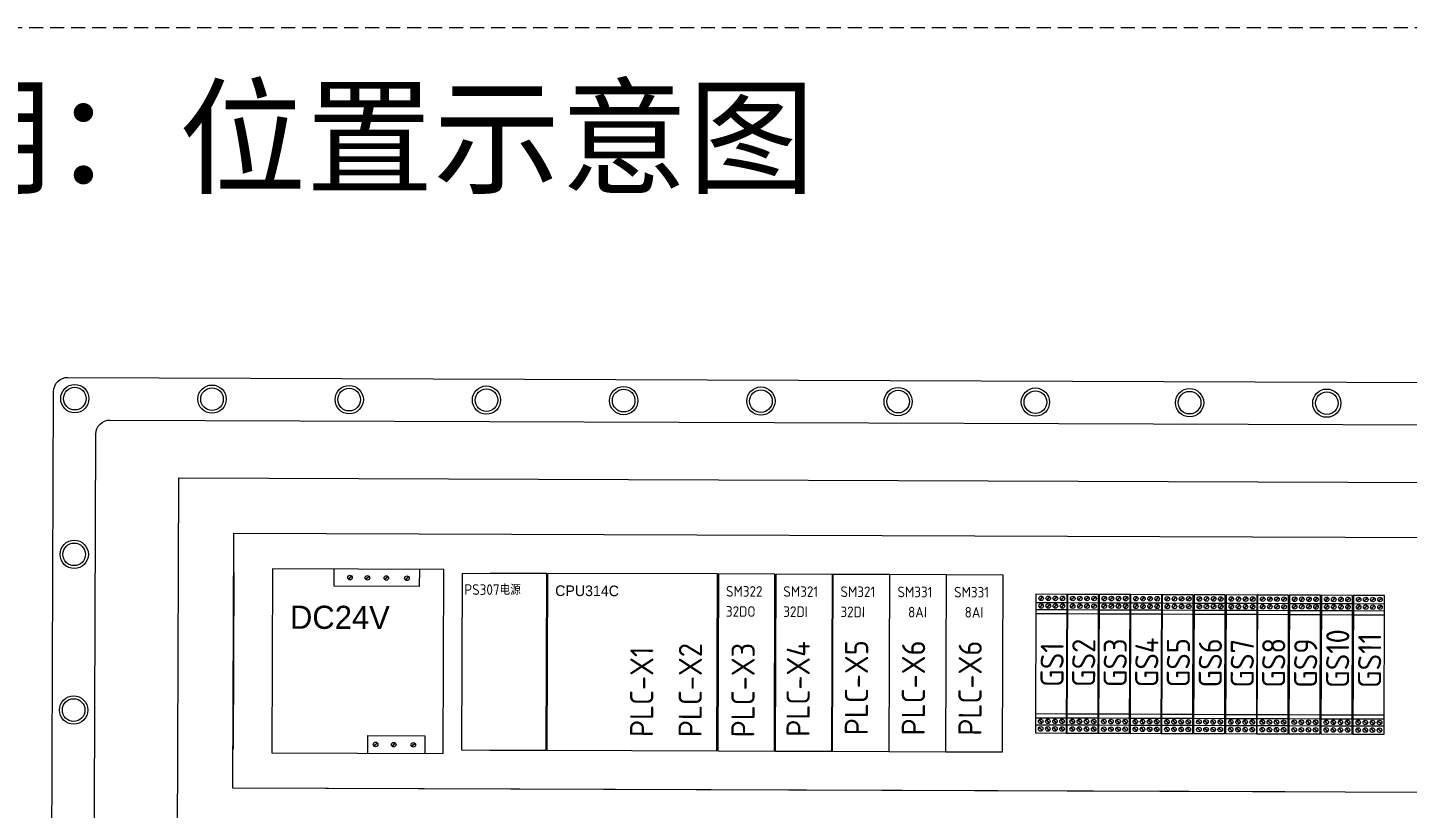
# Model space of a CAD drawing. Header units: millimetres. Extents: x 32721 to 103787, y 57624 to 127312.
# Drawn here: x 42836.8 to 43329.8, y 65384.5 to 65663.3 of the extents above; entities that cross this region are included whole.
import ezdxf

# ---------------------------------------------------------------- set-up
doc = ezdxf.new("R2010")
doc.units = ezdxf.units.MM
doc.header["$LTSCALE"] = 10
doc.linetypes.add('DASHED', pattern=[0.75, 0.5, -0.25])
doc.layers.get('0').update_dxf_attribs({"lineweight": 18})
doc.layers.add('1轮廓实线层', color=7, linetype='Continuous', lineweight=18)
doc.layers.add('6文字层', color=3, linetype='Continuous', lineweight=18)
doc.styles.add('FS', font='')
doc.styles.get("Standard").update_dxf_attribs({"font": 'isocp.shx', "width": 0.707, "bigfont": 'hztxt.shx'})
doc.styles.add('样式 1', font='SIMYOU.TTF', dxfattribs={"width": 0.75})
doc.styles.get('FS').set_extended_font_data('宋体')

msp = doc.modelspace()

# ---------------------------------------------------------------- linework, layer by layer
at = {"layer": '1轮廓实线层'}
for p, q in [((42851.21, 65538.42), (43548.67, 65535.9)), ((42866.31, 65523.2), (43533.45, 65520.79)), ((42889.69, 65169.7), (42890.89, 65502.52)), ((42890.89, 65502.52), (43508.72, 65500.29)), ((42910.21, 65391.77), (42910.54, 65482.75)), ((42910.54, 65482.75), (43488.93, 65480.66)), ((42910.48, 65468.84), (42910.25, 65405.67)), ((42910.48, 65468.84), (42910.25, 65405.67)), ((42924.34, 65470.06), (42924.1, 65404.35)), ((42985.49, 65469.84), (42924.34, 65470.06)), ((42951.4, 65466.39), (42952.56, 65467.55)), ((42951.5, 65466.29), (42952.66, 65467.44)), ((42957.61, 65466.31), (42958.78, 65467.47)), ((42957.72, 65466.21), (42958.88, 65467.37)), ((42964.38, 65466.24), (42965.54, 65467.4)), ((42964.48, 65466.14), (42965.64, 65467.29)), ((42971.72, 65466.16), (42972.88, 65467.32)), ((42971.82, 65466.06), (42972.98, 65467.22)), ((42985.25, 65404.13), (42985.49, 65469.84)), ((42992.04, 65468.55), (42991.81, 65405.37)), ((42992.04, 65468.55), (43022.37, 65468.44)), ((43022.37, 65468.44), (43002.15, 65468.51)), ((43022.14, 65405.26), (43022.37, 65468.44)), ((43022.61, 65468.44), (43022.38, 65405.26)), ((43083.26, 65468.22), (43022.61, 65468.44)), ((43083.03, 65405.04), (43083.26, 65468.22)), ((43083.64, 65468.22), (43083.41, 65405.04)), ((43103.85, 65468.14), (43083.64, 65468.22)), ((43103.62, 65404.97), (43103.85, 65468.14)), ((43104.13, 65468.14), (43103.9, 65404.97)), ((43124.34, 65468.07), (43104.13, 65468.14)), ((43124.11, 65404.89), (43124.34, 65468.07)), ((43124.53, 65468.07), (43124.3, 65404.89)), ((43144.75, 65468), (43124.53, 65468.07)), ((43144.75, 65468), (43144.52, 65404.82)), ((43144.66, 65404.82), (43144.89, 65468)), ((43165.11, 65467.92), (43144.89, 65468)), ((43164.88, 65404.75), (43165.11, 65467.92)), ((43164.88, 65404.75), (43165.11, 65467.92)), ((43185.32, 65467.85), (43165.11, 65467.92)), ((43185.1, 65404.67), (43185.32, 65467.85)), ((42960.54, 65406.83), (42961.71, 65407.98)), ((42924.1, 65404.35), (42985.25, 65404.13)), ((42960.64, 65406.73), (42961.81, 65407.88)), ((42967, 65406.75), (42968.17, 65407.91)), ((42967.11, 65406.65), (42968.27, 65407.81)), ((42974.02, 65406.68), (42975.18, 65407.83)), ((42974.12, 65406.57), (42975.28, 65407.73)), ((42991.81, 65405.37), (43022.14, 65405.26)), ((43001.92, 65405.34), (43022.14, 65405.26)), ((43022.38, 65405.26), (43083.03, 65405.04)), ((43083.41, 65405.04), (43103.62, 65404.97)), ((43103.9, 65404.97), (43124.11, 65404.89)), ((43124.3, 65404.89), (43144.52, 65404.82)), ((43144.66, 65404.82), (43164.88, 65404.75)), ((43164.88, 65404.75), (43185.1, 65404.67)), ((43285.94, 65390.41), (42910.2, 65391.77)), ((43488.6, 65389.68), (42910.21, 65391.77))]:
    msp.add_line(p, q, dxfattribs=at)
at = {"layer": '1轮廓实线层', "lineweight": 13}
for p, q in [((43197.07, 65460.99), (43196.89, 65411.46)), ((43197.06, 65458.04), (43208.18, 65458)), ((43208.19, 65460.94), (43197.07, 65460.99)), ((43198.3, 65456.28), (43199.47, 65457.44)), ((43198.31, 65459), (43199.48, 65460.16)), ((43198.4, 65456.18), (43199.57, 65457.34)), ((43198.41, 65458.9), (43199.58, 65460.05)), ((43200.85, 65456.27), (43202.01, 65457.43)), ((43200.86, 65458.99), (43202.02, 65460.15)), ((43200.95, 65456.17), (43202.12, 65457.33)), ((43200.96, 65458.89), (43202.13, 65460.04)), ((43203.39, 65456.27), (43204.56, 65457.42)), ((43203.4, 65458.98), (43204.57, 65460.14)), ((43203.5, 65456.16), (43204.66, 65457.32)), ((43203.51, 65458.88), (43204.67, 65460.03)), ((43205.94, 65456.26), (43207.11, 65457.41)), ((43205.95, 65458.97), (43207.12, 65460.13)), ((43206.04, 65456.15), (43207.21, 65457.31)), ((43206.05, 65458.87), (43207.22, 65460.03)), ((43208.01, 65411.41), (43208.19, 65460.94)), ((43208.34, 65460.94), (43208.16, 65411.41)), ((43208.33, 65458), (43219.45, 65457.96)), ((43219.46, 65460.9), (43208.34, 65460.94)), ((43209.57, 65456.24), (43210.74, 65457.4)), ((43209.58, 65458.96), (43210.75, 65460.11)), ((43209.68, 65456.14), (43210.84, 65457.3)), ((43209.69, 65458.85), (43210.85, 65460.01)), ((43212.12, 65456.23), (43213.29, 65457.39)), ((43212.13, 65458.95), (43213.3, 65460.11)), ((43212.22, 65456.13), (43213.39, 65457.29)), ((43212.23, 65458.85), (43213.4, 65460)), ((43214.67, 65456.22), (43215.83, 65457.38)), ((43214.68, 65458.94), (43215.84, 65460.1)), ((43214.77, 65456.12), (43215.93, 65457.28)), ((43214.78, 65458.84), (43215.94, 65459.99)), ((43217.21, 65456.22), (43218.38, 65457.37)), ((43217.22, 65458.93), (43218.39, 65460.09)), ((43217.31, 65456.11), (43218.48, 65457.27)), ((43217.32, 65458.83), (43218.49, 65459.98)), ((43219.28, 65411.37), (43219.46, 65460.9)), ((43219.61, 65460.9), (43219.43, 65411.37)), ((43219.6, 65457.96), (43230.72, 65457.92)), ((43230.73, 65460.86), (43219.61, 65460.9)), ((43220.85, 65456.2), (43222.01, 65457.36)), ((43220.86, 65458.92), (43222.02, 65460.07)), ((43220.95, 65456.1), (43222.11, 65457.26)), ((43220.96, 65458.81), (43222.12, 65459.97)), ((43223.39, 65456.19), (43224.56, 65457.35)), ((43223.4, 65458.91), (43224.57, 65460.06)), ((43223.49, 65456.09), (43224.66, 65457.25)), ((43223.5, 65458.81), (43224.67, 65459.96)), ((43225.94, 65456.18), (43227.1, 65457.34)), ((43225.95, 65458.9), (43227.11, 65460.06)), ((43226.05, 65458.8), (43227.21, 65459.95)), ((43228.48, 65456.18), (43229.65, 65457.33)), ((43228.49, 65458.89), (43229.66, 65460.05)), ((43228.59, 65458.79), (43229.76, 65459.94)), ((43230.55, 65411.33), (43230.73, 65460.86)), ((43230.88, 65460.86), (43230.71, 65411.33)), ((43230.87, 65457.92), (43241.99, 65457.88)), ((43242, 65460.82), (43230.88, 65460.86)), ((43232.12, 65456.16), (43233.28, 65457.32)), ((43232.13, 65458.88), (43233.29, 65460.03)), ((43232.23, 65458.77), (43233.39, 65459.93)), ((43234.66, 65456.15), (43235.83, 65457.31)), ((43234.67, 65458.87), (43235.84, 65460.02)), ((43234.77, 65458.76), (43235.94, 65459.92)), ((43237.21, 65456.14), (43238.38, 65457.3)), ((43237.22, 65458.86), (43238.39, 65460.01)), ((43237.32, 65458.76), (43238.49, 65459.91)), ((43239.76, 65456.13), (43240.92, 65457.29)), ((43239.77, 65458.85), (43240.93, 65460.01)), ((43239.87, 65458.75), (43241.03, 65459.9)), ((43241.82, 65411.29), (43242, 65460.82)), ((43242.16, 65460.82), (43241.98, 65411.29)), ((43242.15, 65457.88), (43253.26, 65457.84)), ((43253.28, 65460.78), (43242.16, 65460.82)), ((43243.39, 65456.12), (43244.56, 65457.28)), ((43243.4, 65458.84), (43244.57, 65459.99)), ((43243.5, 65458.73), (43244.67, 65459.89)), ((43245.94, 65456.11), (43247.1, 65457.27)), ((43245.95, 65458.83), (43247.11, 65459.98)), ((43246.05, 65458.72), (43247.21, 65459.88)), ((43248.48, 65456.1), (43249.65, 65457.26)), ((43248.49, 65458.82), (43249.66, 65459.97)), ((43248.59, 65458.71), (43249.76, 65459.87)), ((43251.03, 65456.09), (43252.19, 65457.25)), ((43251.04, 65458.81), (43252.2, 65459.96)), ((43251.14, 65458.71), (43252.3, 65459.86)), ((43253.1, 65411.25), (43253.28, 65460.78)), ((43253.58, 65460.78), (43253.4, 65411.25)), ((43253.57, 65457.84), (43264.69, 65457.8)), ((43264.7, 65460.74), (43253.58, 65460.78)), ((43254.82, 65458.79), (43255.99, 65459.95)), ((43254.93, 65458.69), (43256.09, 65459.85)), ((43257.37, 65458.78), (43258.54, 65459.94)), ((43257.47, 65458.68), (43258.64, 65459.84)), ((43259.92, 65458.78), (43261.08, 65459.93)), ((43260.02, 65458.67), (43261.18, 65459.83)), ((43262.46, 65458.77), (43263.63, 65459.92)), ((43262.56, 65458.66), (43263.73, 65459.82)), ((43264.52, 65411.21), (43264.7, 65460.74)), ((43265.01, 65460.74), (43264.83, 65411.21)), ((43264.99, 65457.8), (43276.11, 65457.76)), ((43276.12, 65460.7), (43265.01, 65460.74)), ((43266.25, 65458.75), (43267.41, 65459.91)), ((43266.35, 65458.65), (43267.52, 65459.81)), ((43268.79, 65458.74), (43269.96, 65459.9)), ((43268.9, 65458.64), (43270.06, 65459.8)), ((43271.34, 65458.73), (43272.51, 65459.89)), ((43271.44, 65458.63), (43272.61, 65459.79)), ((43273.89, 65458.73), (43275.05, 65459.88)), ((43273.99, 65458.62), (43275.15, 65459.78)), ((43275.95, 65411.17), (43276.12, 65460.7)), ((43276.21, 65460.7), (43276.03, 65411.17)), ((43276.2, 65457.76), (43287.32, 65457.72)), ((43287.33, 65460.66), (43276.21, 65460.7)), ((43277.46, 65458.71), (43278.62, 65459.87)), ((43277.56, 65458.61), (43278.72, 65459.77)), ((43280, 65458.7), (43281.17, 65459.86)), ((43280.1, 65458.6), (43281.27, 65459.76)), ((43282.55, 65458.69), (43283.71, 65459.85)), ((43282.65, 65458.59), (43283.82, 65459.75)), ((43285.09, 65458.68), (43286.26, 65459.84)), ((43285.2, 65458.58), (43286.36, 65459.74)), ((43287.15, 65411.13), (43287.33, 65460.66)), ((43287.64, 65460.66), (43287.46, 65411.13)), ((43287.63, 65457.72), (43298.75, 65457.68)), ((43298.76, 65460.62), (43287.64, 65460.66)), ((43288.88, 65458.67), (43290.05, 65459.83)), ((43288.98, 65458.57), (43290.15, 65459.73)), ((43291.43, 65458.66), (43292.59, 65459.82)), ((43291.53, 65458.56), (43292.69, 65459.72)), ((43293.97, 65458.65), (43295.14, 65459.81)), ((43294.07, 65458.55), (43295.24, 65459.71)), ((43296.52, 65458.64), (43297.68, 65459.8)), ((43296.62, 65458.54), (43297.79, 65459.7)), ((43298.58, 65411.09), (43298.76, 65460.62)), ((43299.06, 65460.62), (43298.88, 65411.09)), ((43299.05, 65457.68), (43310.17, 65457.64)), ((43310.18, 65460.58), (43299.06, 65460.62)), ((43300.31, 65458.63), (43301.47, 65459.79)), ((43300.41, 65458.53), (43301.57, 65459.68)), ((43302.85, 65458.62), (43304.02, 65459.78)), ((43302.95, 65458.52), (43304.12, 65459.68)), ((43305.4, 65458.61), (43306.56, 65459.77)), ((43305.5, 65458.51), (43306.66, 65459.67)), ((43307.94, 65458.6), (43309.11, 65459.76)), ((43308.04, 65458.5), (43309.21, 65459.66)), ((43310, 65411.05), (43310.18, 65460.58)), ((43310.49, 65460.58), (43310.31, 65411.05)), ((43310.48, 65457.64), (43321.6, 65457.59)), ((43321.61, 65460.54), (43310.49, 65460.58)), ((43311.73, 65458.59), (43312.9, 65459.75)), ((43311.83, 65458.49), (43313, 65459.64)), ((43314.28, 65458.58), (43315.44, 65459.74)), ((43314.38, 65458.48), (43315.54, 65459.63)), ((43316.82, 65458.57), (43317.99, 65459.73)), ((43316.92, 65458.47), (43318.09, 65459.63)), ((43319.37, 65458.56), (43320.53, 65459.72)), ((43319.47, 65458.46), (43320.64, 65459.62)), ((43321.43, 65411.01), (43321.61, 65460.54)), ((43197.04, 65454.09), (43208.16, 65454.05)), ((43197.05, 65455.54), (43208.17, 65455.5)), ((43208.32, 65455.5), (43219.44, 65455.46)), ((43208.32, 65454.05), (43219.44, 65454.01)), ((43219.59, 65455.46), (43230.71, 65455.42)), ((43219.59, 65454.01), (43230.71, 65453.97)), ((43226.04, 65456.08), (43227.2, 65457.24)), ((43228.59, 65456.07), (43229.75, 65457.23)), ((43230.86, 65455.42), (43241.98, 65455.38)), ((43230.86, 65453.97), (43241.98, 65453.93)), ((43232.22, 65456.06), (43233.39, 65457.22)), ((43234.77, 65456.05), (43235.93, 65457.21)), ((43237.31, 65456.04), (43238.48, 65457.2)), ((43239.86, 65456.03), (43241.02, 65457.19)), ((43242.13, 65453.93), (43253.25, 65453.89)), ((43242.14, 65455.38), (43253.26, 65455.34)), ((43243.49, 65456.02), (43244.66, 65457.18)), ((43246.04, 65456.01), (43247.2, 65457.17)), ((43248.58, 65456), (43249.75, 65457.16)), ((43251.13, 65455.99), (43252.29, 65457.15)), ((43253.56, 65455.34), (43264.68, 65455.3)), ((43253.56, 65453.89), (43264.68, 65453.85)), ((43254.81, 65456.08), (43255.98, 65457.24)), ((43254.92, 65455.98), (43256.08, 65457.14)), ((43257.36, 65456.07), (43258.53, 65457.23)), ((43257.46, 65455.97), (43258.63, 65457.13)), ((43259.91, 65456.06), (43261.07, 65457.22)), ((43260.01, 65455.96), (43261.17, 65457.12)), ((43262.45, 65456.05), (43263.62, 65457.21)), ((43262.55, 65455.95), (43263.72, 65457.11)), ((43264.98, 65453.85), (43276.1, 65453.81)), ((43264.99, 65455.3), (43276.1, 65455.26)), ((43266.24, 65456.04), (43267.4, 65457.2)), ((43266.34, 65455.94), (43267.51, 65457.09)), ((43268.78, 65456.03), (43269.95, 65457.19)), ((43268.89, 65455.93), (43270.05, 65457.08)), ((43271.33, 65456.02), (43272.5, 65457.18)), ((43271.43, 65455.92), (43272.6, 65457.08)), ((43273.88, 65456.01), (43275.04, 65457.17)), ((43273.98, 65455.91), (43275.14, 65457.07)), ((43276.19, 65455.26), (43287.31, 65455.22)), ((43276.19, 65453.81), (43287.31, 65453.77)), ((43277.45, 65456), (43278.61, 65457.16)), ((43277.55, 65455.9), (43278.71, 65457.05)), ((43279.99, 65455.99), (43281.16, 65457.15)), ((43280.09, 65455.89), (43281.26, 65457.04)), ((43282.54, 65455.98), (43283.7, 65457.14)), ((43282.64, 65455.88), (43283.81, 65457.04)), ((43285.08, 65455.97), (43286.25, 65457.13)), ((43285.19, 65455.87), (43286.35, 65457.03)), ((43287.61, 65453.76), (43298.73, 65453.72)), ((43287.62, 65455.22), (43298.74, 65455.18)), ((43288.87, 65455.96), (43290.04, 65457.11)), ((43288.97, 65455.85), (43290.14, 65457.01)), ((43291.42, 65455.95), (43292.58, 65457.11)), ((43291.52, 65455.85), (43292.68, 65457)), ((43293.96, 65455.94), (43295.13, 65457.1)), ((43294.06, 65455.84), (43295.23, 65456.99)), ((43296.51, 65455.93), (43297.67, 65457.09)), ((43296.61, 65455.83), (43297.78, 65456.98)), ((43299.04, 65455.18), (43310.16, 65455.14)), ((43299.04, 65453.72), (43310.16, 65453.68)), ((43300.3, 65455.92), (43301.46, 65457.07)), ((43300.4, 65455.81), (43301.56, 65456.97)), ((43302.84, 65455.91), (43304.01, 65457.06)), ((43302.94, 65455.8), (43304.11, 65456.96)), ((43305.39, 65455.9), (43306.55, 65457.05)), ((43305.49, 65455.8), (43306.65, 65456.95)), ((43307.93, 65455.89), (43309.1, 65457.05)), ((43308.03, 65455.79), (43309.2, 65456.94)), ((43310.46, 65453.68), (43321.58, 65453.64)), ((43310.47, 65455.13), (43321.59, 65455.09)), ((43311.72, 65455.87), (43312.89, 65457.03)), ((43311.82, 65455.77), (43312.99, 65456.93)), ((43314.27, 65455.87), (43315.43, 65457.02)), ((43314.37, 65455.76), (43315.53, 65456.92)), ((43316.81, 65455.86), (43317.98, 65457.01)), ((43316.91, 65455.75), (43318.08, 65456.91)), ((43319.36, 65455.85), (43320.52, 65457)), ((43319.46, 65455.74), (43320.63, 65456.9)), ((43196.92, 65418.35), (43208.03, 65418.31)), ((43208.19, 65418.31), (43219.31, 65418.27)), ((43219.46, 65418.27), (43230.58, 65418.23)), ((43230.73, 65418.23), (43241.85, 65418.19)), ((43242, 65418.19), (43253.12, 65418.15)), ((43253.43, 65418.14), (43264.55, 65418.1)), ((43264.85, 65418.1), (43275.97, 65418.06)), ((43276.06, 65418.06), (43287.18, 65418.02)), ((43287.48, 65418.02), (43298.6, 65417.98)), ((43298.91, 65417.98), (43310.03, 65417.94)), ((43310.33, 65417.94), (43321.45, 65417.9)), ((43196.9, 65414.4), (43208.02, 65414.36)), ((43196.91, 65416.9), (43208.03, 65416.86)), ((43198.15, 65413.43), (43199.31, 65412.27)), ((43198.16, 65416.15), (43199.31, 65414.98)), ((43198.25, 65413.53), (43199.41, 65412.37)), ((43198.26, 65416.25), (43199.42, 65415.08)), ((43200.69, 65413.42), (43201.85, 65412.26)), ((43200.7, 65416.14), (43201.86, 65414.97)), ((43200.8, 65413.53), (43201.95, 65412.36)), ((43200.81, 65416.24), (43201.96, 65415.07)), ((43203.24, 65413.41), (43204.4, 65412.25)), ((43203.25, 65416.13), (43204.41, 65414.96)), ((43203.34, 65413.52), (43204.5, 65412.35)), ((43203.35, 65416.23), (43204.51, 65415.06)), ((43205.79, 65413.41), (43206.94, 65412.24)), ((43205.8, 65416.12), (43206.95, 65414.95)), ((43205.89, 65413.51), (43207.04, 65412.34)), ((43205.9, 65416.22), (43207.05, 65415.06)), ((43208.17, 65414.35), (43219.29, 65414.31)), ((43208.18, 65416.86), (43219.3, 65416.82)), ((43209.42, 65413.39), (43210.58, 65412.23)), ((43209.43, 65416.11), (43210.59, 65414.94)), ((43209.52, 65413.49), (43210.68, 65412.33)), ((43209.53, 65416.21), (43210.69, 65415.04)), ((43211.97, 65413.38), (43213.12, 65412.22)), ((43211.98, 65416.1), (43213.13, 65414.93)), ((43212.07, 65413.48), (43213.22, 65412.32)), ((43212.08, 65416.2), (43213.23, 65415.03)), ((43214.51, 65413.37), (43215.67, 65412.21)), ((43214.52, 65416.09), (43215.68, 65414.92)), ((43214.61, 65413.48), (43215.77, 65412.31)), ((43214.62, 65416.19), (43215.78, 65415.02)), ((43217.06, 65413.37), (43218.21, 65412.2)), ((43217.07, 65416.08), (43218.22, 65414.91)), ((43217.16, 65413.47), (43218.32, 65412.3)), ((43217.17, 65416.18), (43218.33, 65415.01)), ((43219.44, 65414.31), (43230.56, 65414.27)), ((43219.45, 65416.81), (43230.57, 65416.77)), ((43220.69, 65413.35), (43221.85, 65412.19)), ((43220.7, 65416.07), (43221.86, 65414.9)), ((43220.79, 65413.45), (43221.95, 65412.29)), ((43220.8, 65416.17), (43221.96, 65415)), ((43223.24, 65413.34), (43224.39, 65412.18)), ((43223.25, 65416.06), (43224.4, 65414.89)), ((43223.34, 65413.44), (43224.5, 65412.28)), ((43223.35, 65416.16), (43224.51, 65414.99)), ((43225.78, 65413.33), (43226.94, 65412.17)), ((43225.79, 65416.05), (43226.95, 65414.88)), ((43225.89, 65413.44), (43227.04, 65412.27)), ((43225.9, 65416.15), (43227.05, 65414.98)), ((43228.33, 65413.32), (43229.49, 65412.16)), ((43228.34, 65416.04), (43229.5, 65414.87)), ((43228.43, 65413.43), (43229.59, 65412.26)), ((43228.44, 65416.14), (43229.6, 65414.97)), ((43230.72, 65414.27), (43241.84, 65414.23)), ((43230.73, 65416.77), (43241.84, 65416.73)), ((43231.96, 65413.31), (43233.12, 65412.15)), ((43231.97, 65416.03), (43233.13, 65414.86)), ((43232.07, 65413.41), (43233.22, 65412.25)), ((43232.08, 65416.13), (43233.23, 65414.96)), ((43234.51, 65413.3), (43235.67, 65412.14)), ((43234.52, 65416.02), (43235.68, 65414.85)), ((43234.61, 65413.4), (43235.77, 65412.24)), ((43234.62, 65416.12), (43235.78, 65414.95)), ((43237.05, 65413.29), (43238.21, 65412.13)), ((43237.06, 65416.01), (43238.22, 65414.84)), ((43237.16, 65413.39), (43238.31, 65412.23)), ((43237.17, 65416.11), (43238.32, 65414.94)), ((43239.6, 65413.28), (43240.76, 65412.12)), ((43239.61, 65416), (43240.77, 65414.83)), ((43239.7, 65413.39), (43240.86, 65412.22)), ((43239.71, 65416.1), (43240.87, 65414.93)), ((43241.99, 65414.23), (43253.11, 65414.19)), ((43242, 65416.73), (43253.12, 65416.69)), ((43243.23, 65413.27), (43244.39, 65412.1)), ((43243.24, 65415.98), (43244.4, 65414.82)), ((43243.34, 65413.37), (43244.49, 65412.21)), ((43243.35, 65416.09), (43244.5, 65414.92)), ((43245.78, 65413.26), (43246.94, 65412.1)), ((43245.79, 65415.98), (43246.95, 65414.81)), ((43245.88, 65413.36), (43247.04, 65412.2)), ((43245.89, 65416.08), (43247.05, 65414.91)), ((43248.33, 65413.25), (43249.48, 65412.09)), ((43248.34, 65415.97), (43249.49, 65414.8)), ((43248.43, 65413.35), (43249.59, 65412.19)), ((43248.44, 65416.07), (43249.6, 65414.9)), ((43250.87, 65413.24), (43252.03, 65412.08)), ((43250.88, 65415.96), (43252.04, 65414.79)), ((43250.97, 65413.34), (43252.13, 65412.18)), ((43250.98, 65416.06), (43252.14, 65414.89)), ((43253.41, 65414.19), (43264.53, 65414.15)), ((43253.42, 65416.69), (43264.54, 65416.65)), ((43254.66, 65413.23), (43255.82, 65412.06)), ((43254.67, 65415.94), (43255.83, 65414.78)), ((43254.76, 65413.33), (43255.92, 65412.17)), ((43254.77, 65416.04), (43255.93, 65414.88)), ((43257.21, 65413.22), (43258.36, 65412.05)), ((43257.22, 65415.93), (43258.37, 65414.77)), ((43257.31, 65413.32), (43258.46, 65412.16)), ((43257.32, 65416.04), (43258.47, 65414.87)), ((43259.75, 65413.21), (43260.91, 65412.05)), ((43259.76, 65415.92), (43260.92, 65414.76)), ((43259.85, 65413.31), (43261.01, 65412.15)), ((43259.86, 65416.03), (43261.02, 65414.86)), ((43262.3, 65413.2), (43263.45, 65412.04)), ((43262.31, 65415.92), (43263.46, 65414.75)), ((43262.4, 65413.3), (43263.56, 65412.14)), ((43262.41, 65416.02), (43263.57, 65414.85)), ((43264.84, 65414.15), (43275.96, 65414.11)), ((43264.85, 65416.65), (43275.97, 65416.61)), ((43266.08, 65413.19), (43267.24, 65412.02)), ((43266.09, 65415.9), (43267.25, 65414.74)), ((43266.19, 65413.29), (43267.34, 65412.12)), ((43266.2, 65416), (43267.35, 65414.84)), ((43268.63, 65413.18), (43269.79, 65412.01)), ((43268.64, 65415.89), (43269.8, 65414.73)), ((43268.73, 65413.28), (43269.89, 65412.11)), ((43268.74, 65415.99), (43269.9, 65414.83)), ((43271.18, 65413.17), (43272.33, 65412)), ((43271.19, 65415.88), (43272.34, 65414.72)), ((43271.28, 65413.27), (43272.44, 65412.11)), ((43271.29, 65415.99), (43272.45, 65414.82)), ((43273.72, 65413.16), (43274.88, 65411.99)), ((43273.73, 65415.87), (43274.89, 65414.71)), ((43273.82, 65413.26), (43274.98, 65412.1)), ((43273.83, 65415.98), (43274.99, 65414.81)), ((43276.05, 65416.61), (43287.17, 65416.57)), ((43276.05, 65414.11), (43287.16, 65414.07)), ((43277.29, 65413.15), (43278.45, 65411.98)), ((43277.3, 65415.86), (43278.46, 65414.7)), ((43277.39, 65413.25), (43278.55, 65412.08)), ((43277.4, 65415.96), (43278.56, 65414.8)), ((43279.84, 65413.14), (43281, 65411.97)), ((43279.85, 65415.85), (43281, 65414.69)), ((43279.94, 65413.24), (43281.1, 65412.07)), ((43279.95, 65415.95), (43281.11, 65414.79)), ((43282.38, 65413.13), (43283.54, 65411.96)), ((43282.39, 65415.84), (43283.55, 65414.68)), ((43282.49, 65413.23), (43283.64, 65412.06)), ((43282.5, 65415.94), (43283.65, 65414.78)), ((43284.93, 65413.12), (43286.09, 65411.95)), ((43284.94, 65415.83), (43286.1, 65414.67)), ((43285.03, 65413.22), (43286.19, 65412.06)), ((43285.04, 65415.94), (43286.2, 65414.77)), ((43287.47, 65414.07), (43298.59, 65414.03)), ((43287.48, 65416.57), (43298.6, 65416.53)), ((43288.72, 65413.11), (43289.87, 65411.94)), ((43288.73, 65415.82), (43289.88, 65414.65)), ((43288.82, 65413.21), (43289.98, 65412.04)), ((43288.83, 65415.92), (43289.99, 65414.76)), ((43291.26, 65413.1), (43292.42, 65411.93)), ((43291.27, 65415.81), (43292.43, 65414.65)), ((43291.36, 65413.2), (43292.52, 65412.03)), ((43291.37, 65415.91), (43292.53, 65414.75)), ((43293.81, 65413.09), (43294.97, 65411.92)), ((43293.82, 65415.8), (43294.98, 65414.64)), ((43293.91, 65413.19), (43295.07, 65412.02)), ((43293.92, 65415.9), (43295.08, 65414.74)), ((43296.35, 65413.08), (43297.51, 65411.91)), ((43296.36, 65415.79), (43297.52, 65414.63)), ((43296.46, 65413.18), (43297.61, 65412.01)), ((43296.47, 65415.89), (43297.62, 65414.73)), ((43298.89, 65414.03), (43310.01, 65413.99)), ((43298.9, 65416.53), (43310.02, 65416.49)), ((43300.14, 65413.07), (43301.3, 65411.9)), ((43300.15, 65415.78), (43301.31, 65414.61)), ((43300.24, 65413.17), (43301.4, 65412)), ((43300.25, 65415.88), (43301.41, 65414.71)), ((43302.69, 65413.06), (43303.84, 65411.89)), ((43302.7, 65415.77), (43303.85, 65414.6)), ((43302.79, 65413.16), (43303.95, 65411.99)), ((43302.8, 65415.87), (43303.96, 65414.71)), ((43305.23, 65413.05), (43306.39, 65411.88)), ((43305.24, 65415.76), (43306.4, 65414.59)), ((43305.34, 65415.86), (43306.5, 65414.7)), ((43305.34, 65413.15), (43306.49, 65411.98)), ((43307.78, 65413.04), (43308.94, 65411.87)), ((43307.79, 65415.75), (43308.95, 65414.59)), ((43307.88, 65413.14), (43309.04, 65411.97)), ((43307.89, 65415.85), (43309.05, 65414.69)), ((43310.32, 65413.99), (43321.44, 65413.95)), ((43310.33, 65416.49), (43321.45, 65416.45)), ((43311.57, 65413.02), (43312.72, 65411.86)), ((43311.58, 65415.74), (43312.73, 65414.57)), ((43311.67, 65413.13), (43312.83, 65411.96)), ((43311.68, 65415.84), (43312.84, 65414.67)), ((43314.11, 65413.01), (43315.27, 65411.85)), ((43314.12, 65415.73), (43315.28, 65414.56)), ((43314.21, 65413.12), (43315.37, 65411.95)), ((43314.22, 65415.83), (43315.38, 65414.66)), ((43316.66, 65413.01), (43317.81, 65411.84)), ((43316.67, 65415.72), (43317.82, 65414.55)), ((43316.76, 65413.11), (43317.92, 65411.94)), ((43316.77, 65415.82), (43317.93, 65414.66)), ((43319.2, 65413), (43320.36, 65411.83)), ((43319.21, 65415.71), (43320.37, 65414.54)), ((43319.31, 65413.1), (43320.46, 65411.93)), ((43319.32, 65415.81), (43320.47, 65414.65)), ((43196.89, 65411.46), (43208.01, 65411.41)), ((43208.16, 65411.41), (43219.28, 65411.37)), ((43219.43, 65411.37), (43230.55, 65411.33)), ((43230.71, 65411.33), (43241.82, 65411.29)), ((43241.98, 65411.29), (43253.1, 65411.25)), ((43253.4, 65411.25), (43264.52, 65411.21)), ((43264.83, 65411.21), (43275.95, 65411.17)), ((43276.03, 65411.17), (43287.15, 65411.13)), ((43287.46, 65411.13), (43298.58, 65411.09)), ((43298.88, 65411.09), (43310, 65411.05)), ((43310.31, 65411.05), (43321.43, 65411.01))]:
    msp.add_line(p, q, dxfattribs=at)
at = {"layer": '1轮廓实线层', "linetype": 'DASHED'}
msp.add_lwpolyline([(42709.92, 65663.32), (43645.86, 65663.32), (43645.86, 64797.17), (42709.92, 64797.17)], close=True, dxfattribs=at)
at = {"layer": '1轮廓实线层'}
for points in [[(43547.21, 65131.57), (42849.75, 65134.09, -0.414214), (42844.71, 65139.16), (42846.13, 65533.38, -0.414214), (42851.21, 65538.42)], [(42864.96, 65149.2, -0.414214), (42859.93, 65154.27), (42861.24, 65518.17, -0.414214), (42866.31, 65523.2)]]:
    msp.add_lwpolyline(points, format="xyb", dxfattribs=at)
for points in [[(42976.81, 65469.87), (42976.79, 65463.79), (42946.32, 65463.9), (42946.34, 65469.98)], [(42958.4, 65404.23), (42958.43, 65410.5), (42978.78, 65410.43), (42978.76, 65404.16)]]:
    msp.add_lwpolyline(points, dxfattribs=at)
for centre, radius in [((42853.71, 65530.83), 5.05), ((42853.71, 65530.83), 4.04), ((42902.73, 65530.65), 5.05), ((42902.73, 65530.65), 4.04), ((42951.75, 65530.47), 5.05), ((42951.75, 65530.47), 4.04), ((43000.78, 65530.3), 5.05), ((43000.78, 65530.3), 4.04), ((43049.8, 65530.12), 5.05), ((43049.8, 65530.12), 4.04), ((43098.83, 65529.94), 5.05), ((43098.83, 65529.94), 4.04), ((43147.85, 65529.77), 5.05), ((43147.85, 65529.77), 4.04), ((43196.88, 65529.59), 5.05), ((43196.88, 65529.59), 4.04), ((43251.97, 65529.39), 5.05), ((43251.97, 65529.39), 4.04), ((43300.99, 65529.21), 5.05), ((43300.99, 65529.21), 4.04), ((42853.5, 65475.23), 5.05), ((42853.5, 65475.23), 4.04), ((42952.03, 65466.92), 0.821), ((42958.25, 65466.84), 0.821), ((42965.01, 65466.77), 0.821), ((42972.35, 65466.69), 0.821), ((42853.3, 65419.64), 5.05), ((42853.3, 65419.64), 4.04), ((42961.17, 65407.36), 0.821), ((42967.64, 65407.28), 0.821), ((42974.65, 65407.2), 0.821)]:
    msp.add_circle(centre, radius, dxfattribs=at)
at = {"layer": '1轮廓实线层', "lineweight": 13}
for centre in [(43198.94, 65456.81), (43198.95, 65459.53), (43201.48, 65456.8), (43201.49, 65459.52), (43204.03, 65456.79), (43204.04, 65459.51), (43206.57, 65456.78), (43206.58, 65459.5), (43210.21, 65456.77), (43210.22, 65459.48), (43212.75, 65456.76), (43212.76, 65459.48), (43215.3, 65456.75), (43215.31, 65459.47), (43217.85, 65456.74), (43217.86, 65459.46), (43221.48, 65456.73), (43221.49, 65459.44), (43224.03, 65456.72), (43224.04, 65459.44), (43226.57, 65456.71), (43226.58, 65459.43), (43229.12, 65456.7), (43229.13, 65459.42), (43232.75, 65456.69), (43232.76, 65459.4), (43235.3, 65456.68), (43235.31, 65459.39), (43237.84, 65456.67), (43237.85, 65459.39), (43240.39, 65456.66), (43240.4, 65459.38), (43244.02, 65456.65), (43244.03, 65459.36), (43246.57, 65456.64), (43246.58, 65459.35), (43249.11, 65456.63), (43249.12, 65459.34), (43251.66, 65456.62), (43251.67, 65459.34), (43255.45, 65456.61), (43255.46, 65459.32), (43257.99, 65456.6), (43258, 65459.31), (43260.54, 65456.59), (43260.55, 65459.3), (43263.09, 65456.58), (43263.1, 65459.29), (43266.87, 65456.57), (43266.88, 65459.28), (43269.42, 65456.56), (43269.43, 65459.27), (43271.96, 65456.55), (43271.97, 65459.26), (43274.51, 65456.54), (43274.52, 65459.25), (43278.08, 65456.53), (43278.09, 65459.24), (43280.63, 65456.52), (43280.64, 65459.23), (43283.17, 65456.51), (43283.18, 65459.22), (43285.72, 65456.5), (43285.73, 65459.21), (43289.5, 65456.48), (43289.51, 65459.2), (43292.05, 65456.48), (43292.06, 65459.19), (43294.61, 65459.18), (43294.6, 65456.47), (43297.14, 65456.46), (43297.15, 65459.17), (43300.93, 65456.44), (43300.94, 65459.16), (43303.48, 65456.43), (43303.48, 65459.15), (43306.03, 65459.14), (43308.58, 65459.13), (43312.36, 65459.12), (43314.91, 65459.11), (43317.46, 65459.1), (43320, 65459.09), (43306.02, 65456.43), (43308.57, 65456.42), (43312.35, 65456.4), (43314.9, 65456.39), (43317.45, 65456.38), (43319.99, 65456.37), (43198.78, 65412.9), (43198.79, 65415.61), (43201.32, 65412.89), (43201.33, 65415.61), (43203.87, 65412.88), (43203.88, 65415.6), (43206.41, 65412.87), (43206.42, 65415.59), (43210.05, 65412.86), (43210.06, 65415.57), (43212.59, 65412.85), (43212.6, 65415.56), (43215.14, 65412.84), (43215.15, 65415.56), (43217.69, 65412.83), (43217.7, 65415.55), (43221.32, 65412.82), (43221.33, 65415.53), (43223.87, 65412.81), (43223.88, 65415.52), (43226.41, 65412.8), (43226.42, 65415.52), (43228.96, 65412.79), (43228.97, 65415.51), (43232.59, 65412.78), (43232.6, 65415.49), (43235.14, 65412.77), (43235.15, 65415.48), (43237.68, 65412.76), (43237.69, 65415.47), (43240.23, 65412.75), (43240.24, 65415.47), (43243.86, 65412.74), (43243.87, 65415.45), (43246.41, 65412.73), (43246.42, 65415.44), (43248.96, 65412.72), (43248.97, 65415.43), (43251.5, 65412.71), (43251.51, 65415.42), (43255.29, 65412.7), (43255.3, 65415.41), (43257.83, 65412.69), (43257.84, 65415.4), (43260.38, 65412.68), (43260.39, 65415.39), (43262.93, 65412.67), (43262.94, 65415.38), (43266.71, 65412.66), (43266.72, 65415.37), (43269.26, 65412.65), (43269.27, 65415.36), (43271.81, 65412.64), (43271.82, 65415.35), (43274.35, 65412.63), (43274.36, 65415.34), (43277.92, 65412.62), (43277.93, 65415.33), (43280.47, 65412.61), (43280.48, 65415.32), (43283.01, 65412.6), (43283.02, 65415.31), (43285.56, 65412.59), (43285.57, 65415.3), (43289.35, 65412.57), (43289.36, 65415.29), (43291.89, 65412.56), (43291.9, 65415.28), (43294.44, 65412.56), (43294.45, 65415.27), (43296.98, 65412.55), (43296.99, 65415.26), (43300.77, 65412.53), (43300.78, 65415.25), (43303.32, 65412.52), (43303.33, 65415.24), (43305.86, 65412.51), (43305.87, 65415.23), (43308.41, 65412.51), (43308.42, 65415.22), (43312.2, 65412.49), (43312.21, 65415.21), (43314.74, 65412.48), (43314.75, 65415.2), (43317.29, 65412.47), (43317.3, 65415.19), (43319.83, 65412.46), (43319.84, 65415.18)]:
    msp.add_circle(centre, 0.821, dxfattribs=at)

# ---------------------------------------------------------------- texts
at = {"color": 3, "style": 'FS'}
msp.add_text('说明：位置示意图', height=33.333, dxfattribs=at).set_placement((42754.48, 65607.49))
at = {"layer": '1轮廓实线层'}
for s, p in [('PS307电源', (42992.86, 65460.77)), ('SM322', (43086.35, 65460.14)), ('SM321', (43106.84, 65460.07)), ('SM321', (43127.24, 65460)), ('SM331', (43147.6, 65459.92)), ('SM331', (43167.82, 65459.85)), ('32DO', (43086.32, 65452.95)), ('32DI', (43106.81, 65452.88)), ('32DI', (43127.22, 65452.8)), ('8AI', (43151.39, 65452.72)), ('8AI', (43171.61, 65452.64))]:
    msp.add_text(s, height=3.785, rotation=359.7932, dxfattribs=at).set_placement(p)
at = {"layer": '1轮廓实线层', "style": '样式 1'}
msp.add_text('CPU314C', height=3.785, rotation=359.7932, dxfattribs=at).set_placement((43025.32, 65460.36))
at = {"layer": '6文字层', "style": '样式 1'}
msp.add_text('DC24V', height=8.269, rotation=359.7932, dxfattribs=at).set_placement((42930.58, 65448.66))
at = {"layer": '6文字层'}
for s, p in [('GS10', (43308.97, 65427.52)), ('PLC-X2', (43077.67, 65409.91)), ('PLC-X3', (43096.51, 65409.84)), ('PLC-X4', (43116.21, 65410.07)), ('PLC-X5', (43137.05, 65410.6)), ('PLC-X6', (43157.4, 65410.53)), ('PLC-X6', (43177.62, 65410.45)), ('GS1', (43206.97, 65427.89)), ('GS2', (43218.25, 65427.85)), ('GS3', (43229.52, 65427.8)), ('GS4', (43240.79, 65427.76)), ('GS5', (43252.06, 65427.72)), ('GS6', (43263.49, 65427.68)), ('GS7', (43274.91, 65427.64)), ('GS8', (43286.12, 65427.6)), ('GS9', (43297.54, 65427.56)), ('GS11', (43320.39, 65427.48)), ('PLC-X1', (43060.33, 65409.97))]:
    msp.add_text(s, height=8.269, rotation=89.7932, dxfattribs=at).set_placement(p)

doc.saveas('drawing.dxf')
